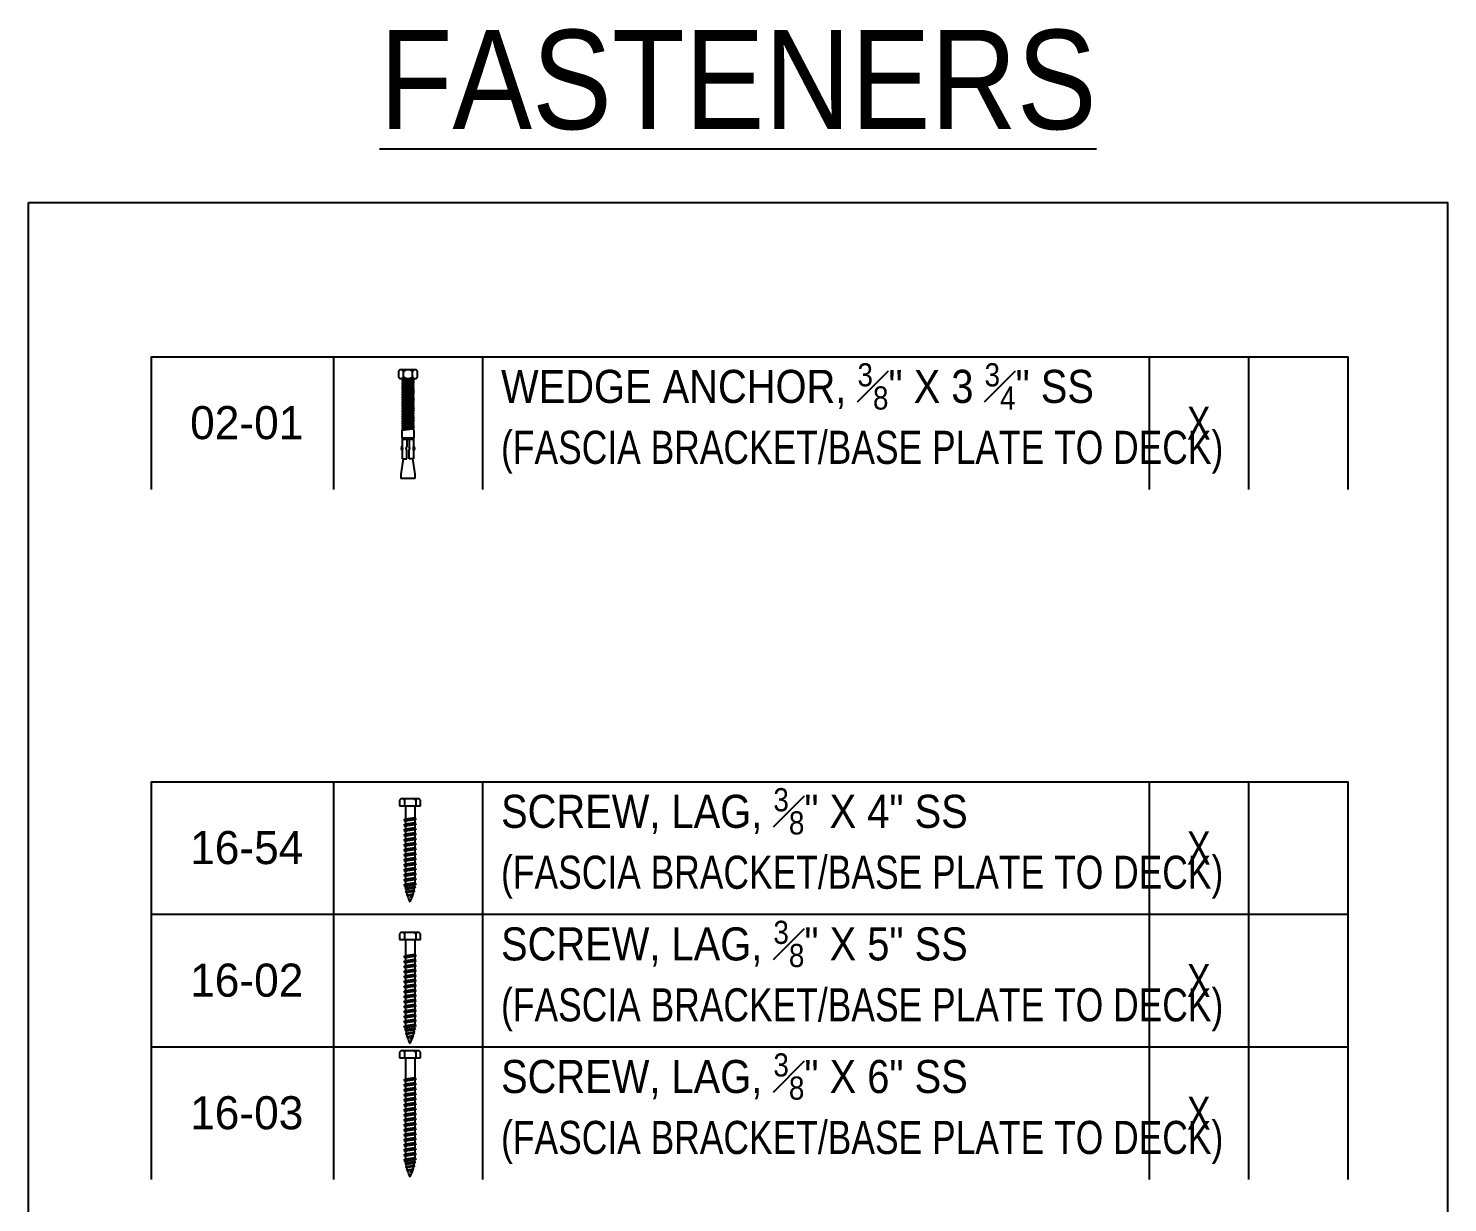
# Model space of a CAD drawing. Header units: inches. Extents: x -333 to 1223, y -450 to 45.
# Drawn here: x 1137.1 to 1222.9, y -27.5 to 43.4 of the extents above; entities that cross this region are included whole.
import ezdxf
from ezdxf.enums import TextEntityAlignment as Align

# ---------------------------------------------------------------- set-up
doc = ezdxf.new("R2010")
doc.units = ezdxf.units.IN
doc.header["$MEASUREMENT"] = 0
doc.layers.add('NOTES', color=7, linetype='Continuous')
doc.layers.add('PL', color=252, linetype='Continuous')
doc.styles.add('Schedule', font='GOTHIC.TTF', dxfattribs={"width": 0.9})

# ---------------------------------------------------------------- blocks, each defined once
blk = doc.blocks.new('16-02-BLOCK-1')
for p, q in [((10.993, 0), (10.993, -8.015)), ((19.993, 0), (19.993, -8.015)), ((60.27, 0), (60.27, -8.015)), ((66.27, 0), (66.27, -8.015)), ((15.068, -1.089), (14.983, -1.174)), ((14.983, -1.174), (14.983, -1.514)), ((14.983, -1.514), (16.259, -1.514)), ((16.174, -1.089), (15.068, -1.089)), ((15.281, -1.174), (15.196, -1.089)), ((15.281, -1.174), (15.366, -1.089)), ((15.281, -1.174), (15.281, -1.514)), ((15.34, -1.514), (15.34, -2.5)), ((15.962, -1.174), (15.876, -1.089)), ((15.903, -1.514), (15.903, -2.428)), ((15.962, -1.174), (16.047, -1.089)), ((15.962, -1.174), (15.962, -1.514)), ((16.259, -1.174), (16.174, -1.089)), ((16.259, -1.514), (16.259, -1.174)), ((15.999, -2.49), (15.243, -2.563)), ((15.243, -2.563), (15.34, -2.5)), ((15.243, -2.563), (15.34, -2.625)), ((15.903, -2.428), (15.34, -2.5)), ((15.903, -2.552), (15.34, -2.625)), ((15.999, -2.49), (15.903, -2.428)), ((15.999, -2.49), (15.903, -2.552)), ((15.903, -2.552), (15.903, -2.73)), ((15.999, -2.792), (15.243, -2.865)), ((15.243, -2.865), (15.34, -2.803)), ((15.243, -2.865), (15.34, -2.927)), ((15.999, -3.095), (15.243, -3.167)), ((15.243, -3.167), (15.34, -3.105)), ((15.243, -3.167), (15.34, -3.23)), ((15.999, -3.397), (15.243, -3.47)), ((15.243, -3.47), (15.34, -3.407)), ((15.34, -2.625), (15.34, -2.803)), ((15.903, -2.73), (15.34, -2.803)), ((15.903, -2.855), (15.34, -2.927)), ((15.34, -2.927), (15.34, -3.105)), ((15.903, -3.032), (15.34, -3.105)), ((15.903, -3.157), (15.34, -3.23)), ((15.34, -3.23), (15.34, -3.407)), ((15.903, -3.335), (15.34, -3.407)), ((15.999, -2.792), (15.903, -2.73)), ((15.999, -2.792), (15.903, -2.855)), ((15.903, -2.855), (15.903, -3.032)), ((15.999, -3.095), (15.903, -3.032)), ((15.999, -3.095), (15.903, -3.157)), ((15.903, -3.157), (15.903, -3.335)), ((15.999, -3.397), (15.903, -3.335)), ((15.999, -3.397), (15.903, -3.46)), ((15.243, -3.47), (15.34, -3.532)), ((15.999, -3.7), (15.243, -3.772)), ((15.243, -3.772), (15.34, -3.71)), ((15.243, -3.772), (15.34, -3.835)), ((15.999, -4.002), (15.243, -4.075)), ((15.243, -4.075), (15.34, -4.012)), ((15.243, -4.075), (15.34, -4.137)), ((15.903, -3.46), (15.34, -3.532)), ((15.34, -3.532), (15.34, -3.71)), ((15.903, -3.637), (15.34, -3.71)), ((15.903, -3.762), (15.34, -3.835)), ((15.34, -3.835), (15.34, -4.012)), ((15.903, -3.94), (15.34, -4.012)), ((15.903, -4.064), (15.34, -4.137)), ((15.34, -4.137), (15.34, -4.315)), ((15.903, -4.242), (15.34, -4.315)), ((15.903, -3.46), (15.903, -3.637)), ((15.999, -3.7), (15.903, -3.637)), ((15.999, -3.7), (15.903, -3.762)), ((15.903, -3.762), (15.903, -3.94)), ((15.999, -4.002), (15.903, -3.94)), ((15.999, -4.002), (15.903, -4.064)), ((15.903, -4.064), (15.903, -4.242)), ((15.999, -4.304), (15.903, -4.242)), ((15.999, -4.304), (15.243, -4.377)), ((15.243, -4.377), (15.34, -4.315)), ((15.243, -4.377), (15.34, -4.439)), ((15.999, -4.607), (15.243, -4.679)), ((15.243, -4.679), (15.34, -4.617)), ((15.243, -4.679), (15.34, -4.742)), ((15.999, -4.909), (15.243, -4.982)), ((15.243, -4.982), (15.34, -4.919)), ((15.243, -4.982), (15.34, -5.044)), ((15.903, -4.367), (15.34, -4.439)), ((15.34, -4.439), (15.34, -4.617)), ((15.903, -4.544), (15.34, -4.617)), ((15.903, -4.669), (15.34, -4.742)), ((15.34, -4.742), (15.34, -4.919)), ((15.903, -4.847), (15.34, -4.919)), ((15.903, -4.972), (15.34, -5.044)), ((15.34, -5.044), (15.34, -5.222)), ((15.999, -4.304), (15.903, -4.367)), ((15.903, -4.367), (15.903, -4.544)), ((15.999, -4.607), (15.903, -4.544)), ((15.999, -4.607), (15.903, -4.669)), ((15.903, -4.669), (15.903, -4.847)), ((15.999, -4.909), (15.903, -4.847)), ((15.999, -4.909), (15.903, -4.972)), ((15.903, -4.972), (15.903, -5.149)), ((15.999, -5.212), (15.243, -5.284)), ((15.243, -5.284), (15.34, -5.222)), ((15.243, -5.284), (15.34, -5.347)), ((15.999, -5.514), (15.243, -5.587)), ((15.243, -5.587), (15.34, -5.524)), ((15.243, -5.587), (15.34, -5.649)), ((15.999, -5.817), (15.243, -5.889)), ((15.243, -5.889), (15.34, -5.827)), ((15.243, -5.889), (15.34, -5.952)), ((15.903, -5.149), (15.34, -5.222)), ((15.903, -5.274), (15.34, -5.347)), ((15.34, -5.347), (15.34, -5.524)), ((15.903, -5.452), (15.34, -5.524)), ((15.903, -5.577), (15.34, -5.649)), ((15.34, -5.649), (15.34, -5.827)), ((15.903, -5.754), (15.34, -5.827)), ((15.903, -5.879), (15.34, -5.952)), ((15.34, -5.952), (15.34, -6.129)), ((15.999, -5.212), (15.903, -5.149)), ((15.999, -5.212), (15.903, -5.274)), ((15.903, -5.274), (15.903, -5.452)), ((15.999, -5.514), (15.903, -5.452)), ((15.999, -5.514), (15.903, -5.577)), ((15.903, -5.577), (15.903, -5.754)), ((15.999, -5.817), (15.903, -5.754)), ((15.999, -5.817), (15.903, -5.879)), ((15.903, -5.879), (15.903, -6.057)), ((15.999, -6.119), (15.243, -6.192)), ((15.243, -6.192), (15.34, -6.129)), ((15.243, -6.192), (15.34, -6.254)), ((15.999, -6.421), (15.243, -6.494)), ((15.243, -6.494), (15.34, -6.432)), ((15.243, -6.494), (15.34, -6.556)), ((15.999, -6.724), (15.243, -6.796)), ((15.243, -6.796), (15.34, -6.734)), ((15.243, -6.796), (15.347, -6.863)), ((15.903, -6.057), (15.34, -6.129)), ((15.903, -6.181), (15.34, -6.254)), ((15.34, -6.254), (15.34, -6.432)), ((15.903, -6.359), (15.34, -6.432)), ((15.903, -6.484), (15.34, -6.556)), ((15.34, -6.556), (15.34, -6.716)), ((15.903, -6.661), (15.34, -6.734)), ((15.903, -6.786), (15.347, -6.863)), ((15.999, -6.724), (15.9, -6.788)), ((15.999, -6.119), (15.903, -6.057)), ((15.999, -6.119), (15.903, -6.181)), ((15.903, -6.181), (15.903, -6.359)), ((15.999, -6.421), (15.903, -6.359)), ((15.999, -6.421), (15.903, -6.484)), ((15.903, -6.484), (15.903, -6.661)), ((15.999, -6.724), (15.903, -6.661)), ((15.95, -6.931), (15.296, -7.003)), ((15.296, -7.003), (15.356, -6.964)), ((15.296, -7.003), (15.368, -7.05)), ((15.904, -7.152), (15.347, -7.224)), ((15.347, -7.224), (15.395, -7.194)), ((15.347, -7.224), (15.412, -7.266)), ((15.893, -6.894), (15.356, -6.964)), ((15.368, -7.05), (15.885, -6.973)), ((15.862, -7.124), (15.395, -7.194)), ((15.849, -7.187), (15.412, -7.266)), ((15.832, -7.354), (15.428, -7.436)), ((15.428, -7.436), (15.453, -7.41)), ((15.428, -7.436), (15.466, -7.452)), ((15.811, -7.341), (15.453, -7.41)), ((15.801, -7.374), (15.466, -7.452)), ((15.766, -7.482), (15.613, -7.523)), ((15.785, -7.494), (15.613, -7.523)), ((15.613, -7.523), (15.755, -7.513)), ((15.785, -7.494), (15.755, -7.513)), ((15.785, -7.494), (15.766, -7.482)), ((15.832, -7.354), (15.801, -7.374)), ((15.832, -7.354), (15.811, -7.341)), ((15.904, -7.152), (15.849, -7.187)), ((15.904, -7.152), (15.862, -7.124)), ((15.95, -6.931), (15.885, -6.973)), ((15.95, -6.931), (15.893, -6.894))]:
    blk.add_line(p, q)
blk.add_lwpolyline([(0, -8.015), (0, 0), (72.27, 0), (72.27, -8.015)])
for centre, start, end in [((17.751, -6.682), 180.77799, 181.24517), ((13.491, -6.682), 349.41713, 357.5049), ((17.751, -6.682), 184.31796, 186.73164), ((17.751, -6.682), 188.77999, 192.25969), ((17.751, -6.682), 194.01667, 197.59101), ((17.751, -6.682), 198.62542, 207.9602), ((13.491, -6.682), 332.0398, 339.82524), ((13.491, -6.682), 340.61319, 343.31476), ((13.491, -6.682), 344.14071, 347.90426)]:
    blk.add_arc(centre, 2.411, start, end)
at = {"layer": 'NOTES', "style": 'Schedule'}
blk.add_text('16-02', height=2, dxfattribs=at).set_placement((5.755, -3.979), align=Align.MIDDLE_CENTER)
at = {"layer": 'NOTES', "insert": (21.12, -1.788), "char_height": 2, "width": 39.15042, "attachment_point": 4, "style": 'Schedule'}
blk.add_mtext('\\A1;SCREW, LAG, {\\H0.7x;\\S3#8;}" X 5" SS', dxfattribs=at)
at = {"layer": 'NOTES', "style": 'Schedule', "width": 0.8}
blk.add_attdef('QTY', text='', height=2, dxfattribs=at).set_placement((63.27, -4.007), align=Align.MIDDLE_CENTER)
blk.add_attdef('DESC.', text='', height=2, dxfattribs=at).set_placement((21.12, -5.471), align=Align.MIDDLE_LEFT)
blk = doc.blocks.new('16-03-BLOCK-1')
for p, q in [((10.993, 0), (10.993, -8.015)), ((19.993, 0), (19.993, -8.015)), ((60.27, 0), (60.27, -8.015)), ((66.27, 0), (66.27, -8.015)), ((15.068, -0.23), (14.983, -0.315)), ((14.983, -0.315), (14.983, -0.656)), ((14.983, -0.656), (16.259, -0.656)), ((16.174, -0.23), (15.068, -0.23)), ((15.281, -0.315), (15.196, -0.23)), ((15.281, -0.315), (15.366, -0.23)), ((15.281, -0.315), (15.281, -0.656)), ((15.34, -0.656), (15.34, -1.941)), ((15.962, -0.315), (15.876, -0.23)), ((15.903, -0.656), (15.903, -1.868)), ((15.962, -0.315), (16.047, -0.23)), ((15.962, -0.315), (15.962, -0.656)), ((16.259, -0.315), (16.174, -0.23)), ((16.259, -0.656), (16.259, -0.315)), ((15.999, -1.93), (15.243, -2.003)), ((15.243, -2.003), (15.34, -1.941)), ((15.243, -2.003), (15.34, -2.065)), ((15.999, -2.233), (15.243, -2.305)), ((15.243, -2.305), (15.34, -2.243)), ((15.243, -2.305), (15.34, -2.368)), ((15.999, -2.535), (15.243, -2.608)), ((15.243, -2.608), (15.34, -2.545)), ((15.903, -1.868), (15.34, -1.941)), ((15.903, -1.993), (15.34, -2.065)), ((15.34, -2.065), (15.34, -2.243)), ((15.34, -2.065), (15.34, -2.243)), ((15.903, -2.17), (15.34, -2.243)), ((15.903, -2.295), (15.34, -2.368)), ((15.34, -2.368), (15.34, -2.545)), ((15.903, -2.473), (15.34, -2.545)), ((15.999, -1.93), (15.903, -1.868)), ((15.999, -1.93), (15.903, -1.993)), ((15.903, -1.993), (15.903, -2.17)), ((15.903, -1.993), (15.903, -2.17)), ((15.999, -2.233), (15.903, -2.17)), ((15.999, -2.233), (15.903, -2.295)), ((15.903, -2.295), (15.903, -2.473)), ((15.999, -2.535), (15.903, -2.473)), ((15.999, -2.535), (15.903, -2.598)), ((15.243, -2.608), (15.34, -2.67)), ((15.999, -2.838), (15.243, -2.91)), ((15.243, -2.91), (15.34, -2.848)), ((15.243, -2.91), (15.34, -2.973)), ((15.999, -3.14), (15.243, -3.213)), ((15.243, -3.213), (15.34, -3.15)), ((15.243, -3.213), (15.34, -3.275)), ((15.903, -2.598), (15.34, -2.67)), ((15.34, -2.67), (15.34, -2.848)), ((15.903, -2.775), (15.34, -2.848)), ((15.903, -2.9), (15.34, -2.973)), ((15.34, -2.973), (15.34, -3.15)), ((15.903, -3.078), (15.34, -3.15)), ((15.903, -3.203), (15.34, -3.275)), ((15.34, -3.275), (15.34, -3.453)), ((15.903, -3.38), (15.34, -3.453)), ((15.903, -2.598), (15.903, -2.775)), ((15.999, -2.838), (15.903, -2.775)), ((15.999, -2.838), (15.903, -2.9)), ((15.903, -2.9), (15.903, -3.078)), ((15.999, -3.14), (15.903, -3.078)), ((15.999, -3.14), (15.903, -3.203)), ((15.903, -3.203), (15.903, -3.38)), ((15.999, -3.442), (15.903, -3.38)), ((15.999, -3.442), (15.243, -3.515)), ((15.243, -3.515), (15.34, -3.453)), ((15.243, -3.515), (15.34, -3.578)), ((15.999, -3.745), (15.243, -3.817)), ((15.243, -3.817), (15.34, -3.755)), ((15.243, -3.817), (15.34, -3.88)), ((15.999, -4.047), (15.243, -4.12)), ((15.243, -4.12), (15.34, -4.057)), ((15.243, -4.12), (15.34, -4.182)), ((15.903, -3.505), (15.34, -3.578)), ((15.34, -3.578), (15.34, -3.755)), ((15.903, -3.682), (15.34, -3.755)), ((15.903, -3.807), (15.34, -3.88)), ((15.34, -3.88), (15.34, -4.057)), ((15.903, -3.985), (15.34, -4.057)), ((15.903, -4.11), (15.34, -4.182)), ((15.34, -4.182), (15.34, -4.36)), ((15.999, -3.442), (15.903, -3.505)), ((15.903, -3.505), (15.903, -3.682)), ((15.999, -3.745), (15.903, -3.682)), ((15.999, -3.745), (15.903, -3.807)), ((15.903, -3.807), (15.903, -3.985)), ((15.999, -4.047), (15.903, -3.985)), ((15.999, -4.047), (15.903, -4.11)), ((15.903, -4.11), (15.903, -4.287)), ((15.999, -4.35), (15.243, -4.422)), ((15.243, -4.422), (15.34, -4.36)), ((15.243, -4.422), (15.34, -4.485)), ((15.999, -4.652), (15.243, -4.725)), ((15.243, -4.725), (15.34, -4.662)), ((15.243, -4.725), (15.34, -4.787)), ((15.999, -4.955), (15.243, -5.027)), ((15.243, -5.027), (15.34, -4.965)), ((15.243, -5.027), (15.34, -5.09)), ((15.903, -4.287), (15.34, -4.36)), ((15.903, -4.412), (15.34, -4.485)), ((15.34, -4.485), (15.34, -4.662)), ((15.903, -4.59), (15.34, -4.662)), ((15.903, -4.715), (15.34, -4.787)), ((15.34, -4.787), (15.34, -4.965)), ((15.903, -4.892), (15.34, -4.965)), ((15.903, -5.017), (15.34, -5.09)), ((15.34, -5.09), (15.34, -5.267)), ((15.999, -4.35), (15.903, -4.287)), ((15.999, -4.35), (15.903, -4.412)), ((15.903, -4.412), (15.903, -4.59)), ((15.999, -4.652), (15.903, -4.59)), ((15.999, -4.652), (15.903, -4.715)), ((15.903, -4.715), (15.903, -4.892)), ((15.999, -4.955), (15.903, -4.892)), ((15.999, -4.955), (15.903, -5.017)), ((15.903, -5.017), (15.903, -5.195)), ((15.999, -5.257), (15.243, -5.33)), ((15.243, -5.33), (15.34, -5.267)), ((15.243, -5.33), (15.34, -5.392)), ((15.999, -5.559), (15.243, -5.632)), ((15.243, -5.632), (15.34, -5.57)), ((15.243, -5.632), (15.34, -5.694)), ((15.999, -5.862), (15.243, -5.934)), ((15.243, -5.934), (15.34, -5.872)), ((15.243, -5.934), (15.34, -5.997)), ((15.903, -5.195), (15.34, -5.267)), ((15.903, -5.319), (15.34, -5.392)), ((15.34, -5.392), (15.34, -5.57)), ((15.903, -5.497), (15.34, -5.57)), ((15.903, -5.622), (15.34, -5.694)), ((15.34, -5.694), (15.34, -5.872)), ((15.903, -5.799), (15.34, -5.872)), ((15.903, -5.924), (15.34, -5.997)), ((15.34, -5.997), (15.34, -6.174)), ((15.999, -5.257), (15.903, -5.195)), ((15.999, -5.257), (15.903, -5.319)), ((15.903, -5.319), (15.903, -5.497)), ((15.999, -5.559), (15.903, -5.497)), ((15.999, -5.559), (15.903, -5.622)), ((15.903, -5.622), (15.903, -5.799)), ((15.999, -5.862), (15.903, -5.799)), ((15.999, -5.862), (15.903, -5.924)), ((15.903, -5.924), (15.903, -6.102)), ((15.999, -6.164), (15.243, -6.237)), ((15.243, -6.237), (15.34, -6.174)), ((15.243, -6.237), (15.34, -6.299)), ((15.999, -6.467), (15.243, -6.539)), ((15.243, -6.539), (15.34, -6.477)), ((15.243, -6.539), (15.34, -6.602)), ((15.999, -6.769), (15.243, -6.842)), ((15.243, -6.842), (15.34, -6.779)), ((15.243, -6.842), (15.347, -6.908)), ((15.903, -6.102), (15.34, -6.174)), ((15.903, -6.227), (15.34, -6.299)), ((15.34, -6.299), (15.34, -6.477)), ((15.903, -6.404), (15.34, -6.477)), ((15.903, -6.529), (15.34, -6.602)), ((15.34, -6.602), (15.34, -6.761)), ((15.903, -6.707), (15.34, -6.779)), ((15.903, -6.832), (15.347, -6.908)), ((15.999, -6.769), (15.9, -6.833)), ((15.999, -6.164), (15.903, -6.102)), ((15.999, -6.164), (15.903, -6.227)), ((15.903, -6.227), (15.903, -6.404)), ((15.999, -6.467), (15.903, -6.404)), ((15.999, -6.467), (15.903, -6.529)), ((15.903, -6.529), (15.903, -6.707)), ((15.999, -6.769), (15.903, -6.707)), ((15.95, -6.976), (15.296, -7.048)), ((15.296, -7.048), (15.356, -7.009)), ((15.296, -7.048), (15.368, -7.095)), ((15.904, -7.197), (15.347, -7.269)), ((15.347, -7.269), (15.395, -7.239)), ((15.347, -7.269), (15.412, -7.311)), ((15.893, -6.939), (15.356, -7.009)), ((15.368, -7.095), (15.885, -7.018)), ((15.862, -7.17), (15.395, -7.239)), ((15.849, -7.232), (15.412, -7.311)), ((15.832, -7.399), (15.428, -7.481)), ((15.428, -7.481), (15.453, -7.456)), ((15.428, -7.481), (15.466, -7.497)), ((15.811, -7.386), (15.453, -7.456)), ((15.801, -7.419), (15.466, -7.497)), ((15.766, -7.527), (15.613, -7.568)), ((15.785, -7.539), (15.613, -7.568)), ((15.613, -7.568), (15.755, -7.558)), ((15.785, -7.539), (15.755, -7.558)), ((15.785, -7.539), (15.766, -7.527)), ((15.832, -7.399), (15.801, -7.419)), ((15.832, -7.399), (15.811, -7.386)), ((15.904, -7.197), (15.849, -7.232)), ((15.904, -7.197), (15.862, -7.17)), ((15.95, -6.976), (15.885, -7.018)), ((15.95, -6.976), (15.893, -6.939))]:
    blk.add_line(p, q)
blk.add_lwpolyline([(0, -8.015), (0, 0), (72.27, 0), (72.27, -8.015)])
for centre, start, end in [((17.751, -6.727), 180.77799, 181.24517), ((13.491, -6.727), 349.41713, 357.5049), ((17.751, -6.727), 184.31796, 186.73164), ((17.751, -6.727), 188.77999, 192.25969), ((17.751, -6.727), 194.01667, 197.59101), ((17.751, -6.727), 198.62542, 207.9602), ((13.491, -6.727), 332.0398, 339.82524), ((13.491, -6.727), 340.61319, 343.31476), ((13.491, -6.727), 344.14071, 347.90426)]:
    blk.add_arc(centre, 2.411, start, end)
at = {"layer": 'NOTES', "style": 'Schedule'}
blk.add_text('16-03', height=2, dxfattribs=at).set_placement((5.755, -3.979), align=Align.MIDDLE_CENTER)
at = {"layer": 'NOTES', "insert": (21.12, -1.788), "char_height": 2, "width": 39.15042, "attachment_point": 4, "style": 'Schedule'}
blk.add_mtext('\\A1;SCREW, LAG, {\\H0.7x;\\S3#8;}" X 6" SS', dxfattribs=at)
at = {"layer": 'NOTES', "style": 'Schedule', "width": 0.8}
blk.add_attdef('QTY', text='', height=2, dxfattribs=at).set_placement((63.27, -4.007), align=Align.MIDDLE_CENTER)
blk.add_attdef('DESC.', text='', height=2, dxfattribs=at).set_placement((21.12, -5.471), align=Align.MIDDLE_LEFT)
blk = doc.blocks.new('02-01-BLOCK-1')
for p, q in [((10.993, 0), (10.993, -8.015)), ((19.993, 0), (19.993, -8.015)), ((60.27, 0), (60.27, -8.015)), ((66.27, 0), (66.27, -8.015)), ((15.603, -1.316), (15.117, -1.383)), ((15.208, -1.331), (15.117, -1.383)), ((15.208, -1.435), (15.117, -1.383)), ((15.869, -1.383), (15.117, -1.488)), ((15.208, -1.435), (15.117, -1.488)), ((15.208, -1.54), (15.117, -1.488)), ((15.869, -1.488), (15.117, -1.592)), ((15.208, -1.54), (15.117, -1.592)), ((15.208, -1.644), (15.117, -1.592)), ((15.869, -1.592), (15.117, -1.697)), ((15.208, -1.644), (15.117, -1.697)), ((15.208, -1.749), (15.117, -1.697)), ((15.869, -1.697), (15.117, -1.801)), ((15.208, -1.331), (15.181, -1.316)), ((15.208, -1.331), (15.291, -1.316)), ((15.208, -1.435), (15.778, -1.331)), ((15.208, -1.54), (15.778, -1.435)), ((15.208, -1.644), (15.778, -1.54)), ((15.208, -1.749), (15.778, -1.644)), ((15.218, -1.215), (15.218, -0.883)), ((15.23, -1.316), (15.757, -1.316)), ((15.768, -1.215), (15.768, -0.883)), ((15.778, -1.331), (15.805, -1.316)), ((15.778, -1.331), (15.869, -1.383)), ((15.778, -1.435), (15.869, -1.383)), ((15.778, -1.435), (15.869, -1.488)), ((15.778, -1.54), (15.869, -1.488)), ((15.778, -1.54), (15.869, -1.592)), ((15.778, -1.644), (15.869, -1.592)), ((15.778, -1.644), (15.869, -1.697)), ((15.778, -1.749), (15.869, -1.697)), ((15.208, -1.749), (15.117, -1.801)), ((15.208, -1.853), (15.117, -1.801)), ((15.869, -1.801), (15.117, -1.905)), ((15.208, -1.853), (15.117, -1.905)), ((15.208, -1.958), (15.117, -1.905)), ((15.869, -1.905), (15.117, -2.01)), ((15.208, -1.958), (15.117, -2.01)), ((15.208, -2.062), (15.117, -2.01)), ((15.869, -2.01), (15.117, -2.114)), ((15.208, -2.062), (15.117, -2.114)), ((15.208, -2.167), (15.117, -2.114)), ((15.869, -2.114), (15.117, -2.219)), ((15.208, -2.167), (15.117, -2.219)), ((15.208, -2.271), (15.117, -2.219)), ((15.869, -2.219), (15.117, -2.323)), ((15.208, -2.271), (15.117, -2.323)), ((15.208, -2.376), (15.117, -2.323)), ((15.869, -2.323), (15.117, -2.428)), ((15.208, -2.376), (15.117, -2.428)), ((15.208, -2.48), (15.117, -2.428)), ((15.869, -2.428), (15.117, -2.532)), ((15.208, -2.48), (15.117, -2.532)), ((15.208, -2.585), (15.117, -2.532)), ((15.869, -2.532), (15.117, -2.637)), ((15.208, -1.853), (15.778, -1.749)), ((15.208, -1.958), (15.778, -1.853)), ((15.208, -2.062), (15.778, -1.958)), ((15.208, -2.167), (15.778, -2.062)), ((15.208, -2.271), (15.778, -2.167)), ((15.208, -2.376), (15.778, -2.271)), ((15.208, -2.48), (15.778, -2.376)), ((15.208, -2.585), (15.778, -2.48)), ((15.778, -1.749), (15.869, -1.801)), ((15.778, -1.853), (15.869, -1.801)), ((15.778, -1.853), (15.869, -1.905)), ((15.778, -1.958), (15.869, -1.905)), ((15.778, -1.958), (15.869, -2.01)), ((15.778, -2.062), (15.869, -2.01)), ((15.778, -2.062), (15.869, -2.114)), ((15.778, -2.167), (15.869, -2.114)), ((15.778, -2.167), (15.869, -2.219)), ((15.778, -2.271), (15.869, -2.219)), ((15.778, -2.271), (15.869, -2.323)), ((15.778, -2.376), (15.869, -2.323)), ((15.778, -2.376), (15.869, -2.428)), ((15.778, -2.48), (15.869, -2.428)), ((15.778, -2.48), (15.869, -2.532)), ((15.778, -2.585), (15.869, -2.532)), ((15.208, -2.585), (15.117, -2.637)), ((15.208, -2.689), (15.117, -2.637)), ((15.869, -2.637), (15.117, -2.741)), ((15.208, -2.689), (15.117, -2.741)), ((15.208, -2.793), (15.117, -2.741)), ((15.869, -2.741), (15.117, -2.846)), ((15.208, -2.793), (15.117, -2.846)), ((15.208, -2.898), (15.117, -2.846)), ((15.869, -2.846), (15.117, -2.95)), ((15.208, -2.898), (15.117, -2.95)), ((15.208, -3.002), (15.117, -2.95)), ((15.869, -2.95), (15.117, -3.055)), ((15.208, -3.002), (15.117, -3.055)), ((15.208, -3.107), (15.117, -3.055)), ((15.869, -3.055), (15.117, -3.159)), ((15.208, -3.107), (15.117, -3.159)), ((15.208, -3.211), (15.117, -3.159)), ((15.869, -3.159), (15.117, -3.264)), ((15.208, -3.211), (15.117, -3.264)), ((15.208, -3.316), (15.117, -3.264)), ((15.869, -3.264), (15.117, -3.368)), ((15.208, -3.316), (15.117, -3.368)), ((15.208, -3.42), (15.117, -3.368)), ((15.869, -3.368), (15.117, -3.473)), ((15.208, -3.42), (15.117, -3.473)), ((15.208, -2.689), (15.778, -2.585)), ((15.208, -2.793), (15.778, -2.689)), ((15.208, -2.898), (15.778, -2.793)), ((15.208, -3.002), (15.778, -2.898)), ((15.208, -3.107), (15.778, -3.002)), ((15.208, -3.211), (15.778, -3.107)), ((15.208, -3.316), (15.778, -3.211)), ((15.208, -3.42), (15.778, -3.316)), ((15.208, -3.525), (15.778, -3.42)), ((15.778, -2.585), (15.869, -2.637)), ((15.778, -2.689), (15.869, -2.637)), ((15.778, -2.689), (15.869, -2.741)), ((15.778, -2.793), (15.869, -2.741)), ((15.778, -2.793), (15.869, -2.846)), ((15.778, -2.898), (15.869, -2.846)), ((15.778, -2.898), (15.869, -2.95)), ((15.778, -3.002), (15.869, -2.95)), ((15.778, -3.002), (15.869, -3.055)), ((15.778, -3.107), (15.869, -3.055)), ((15.778, -3.107), (15.869, -3.159)), ((15.778, -3.211), (15.869, -3.159)), ((15.778, -3.211), (15.869, -3.264)), ((15.778, -3.316), (15.869, -3.264)), ((15.778, -3.316), (15.869, -3.368)), ((15.778, -3.42), (15.869, -3.368)), ((15.778, -3.42), (15.869, -3.473)), ((15.208, -3.525), (15.117, -3.473)), ((15.869, -3.473), (15.117, -3.577)), ((15.208, -3.525), (15.117, -3.577)), ((15.208, -3.629), (15.117, -3.577)), ((15.869, -3.577), (15.117, -3.681)), ((15.208, -3.629), (15.117, -3.681)), ((15.208, -3.734), (15.117, -3.681)), ((15.869, -3.681), (15.117, -3.786)), ((15.208, -3.734), (15.117, -3.786)), ((15.208, -3.838), (15.117, -3.786)), ((15.869, -3.786), (15.117, -3.89)), ((15.208, -3.838), (15.117, -3.89)), ((15.208, -3.943), (15.117, -3.89)), ((15.869, -3.89), (15.117, -3.995)), ((15.208, -3.943), (15.117, -3.995)), ((15.208, -4.047), (15.117, -3.995)), ((15.869, -3.995), (15.117, -4.099)), ((15.208, -4.047), (15.117, -4.099)), ((15.208, -4.152), (15.117, -4.099)), ((15.869, -4.099), (15.117, -4.204)), ((15.208, -4.152), (15.117, -4.204)), ((15.208, -4.256), (15.117, -4.204)), ((15.869, -4.204), (15.117, -4.308)), ((15.208, -4.256), (15.117, -4.308)), ((15.208, -3.629), (15.778, -3.525)), ((15.208, -3.734), (15.778, -3.629)), ((15.208, -3.838), (15.778, -3.734)), ((15.208, -3.943), (15.778, -3.838)), ((15.208, -4.047), (15.778, -3.943)), ((15.208, -4.152), (15.778, -4.047)), ((15.208, -4.256), (15.778, -4.152)), ((15.208, -4.361), (15.778, -4.256)), ((15.778, -3.525), (15.869, -3.473)), ((15.778, -3.525), (15.869, -3.577)), ((15.778, -3.629), (15.869, -3.577)), ((15.778, -3.629), (15.869, -3.681)), ((15.778, -3.734), (15.869, -3.681)), ((15.778, -3.734), (15.869, -3.786)), ((15.778, -3.838), (15.869, -3.786)), ((15.778, -3.838), (15.869, -3.89)), ((15.778, -3.943), (15.869, -3.89)), ((15.778, -3.943), (15.869, -3.995)), ((15.778, -4.047), (15.869, -3.995)), ((15.778, -4.047), (15.869, -4.099)), ((15.778, -4.152), (15.869, -4.099)), ((15.778, -4.152), (15.869, -4.204)), ((15.778, -4.256), (15.869, -4.204)), ((15.778, -4.256), (15.869, -4.308)), ((15.208, -4.361), (15.117, -4.308)), ((15.117, -4.435), (15.208, -4.361)), ((15.117, -4.435), (15.778, -4.361)), ((15.15, -4.984), (15.837, -4.984)), ((15.15, -4.984), (15.15, -5.41)), ((15.27, -4.888), (15.27, -4.984)), ((15.426, -4.984), (15.426, -5.445)), ((15.56, -4.984), (15.56, -5.445)), ((15.716, -4.888), (15.716, -4.984)), ((15.778, -4.361), (15.869, -4.308)), ((15.869, -4.435), (15.778, -4.361)), ((15.837, -4.984), (15.837, -5.41)), ((15.15, -5.67), (15.15, -6.164)), ((15.426, -6.164), (15.426, -5.641)), ((15.56, -6.164), (15.56, -5.641)), ((15.837, -5.67), (15.837, -6.164)), ((15.213, -6.164), (15.072, -7.099)), ((15.15, -6.164), (15.426, -6.164)), ((15.837, -6.164), (15.56, -6.164)), ((15.774, -6.164), (15.914, -7.099)), ((15.072, -7.099), (15.072, -7.345)), ((15.914, -7.345), (15.072, -7.345)), ((15.914, -7.099), (15.914, -7.345))]:
    blk.add_line(p, q)
for points in [[(0, -8.015), (0, 0), (72.27, 0), (72.27, -8.015)], [(15.218, -0.782), (15.066, -0.782)], [(15.768, -0.782), (15.218, -0.782)], [(15.92, -0.782), (15.768, -0.782)], [(14.913, -0.883), (14.913, -1.215)], [(15.066, -1.316), (15.92, -1.316)], [(16.073, -1.215), (16.073, -0.883)], [(15.117, -4.435), (15.117, -4.888), (15.869, -4.888), (15.869, -4.435)]]:
    blk.add_lwpolyline(points)
for centre, radius, start, end in [((15.066, -0.948), 0.165, 22.90789, 157.09211), ((15.493, -1.207), 0.424, 49.63208, 130.36792), ((15.92, -0.948), 0.165, 22.90789, 157.09211), ((15.066, -1.15), 0.165, 202.90789, 337.09211), ((15.493, -0.891), 0.424, 229.63208, 310.36792), ((15.92, -1.15), 0.165, 202.90789, 337.09211), ((15.24, -5.54), 0.158, 124.88348, 235.11652), ((14.891, -5.54), 0.289, 333.31536, 26.68464), ((15.493, -5.543), 0.118, 124.5525, 235.4475), ((15.493, -5.543), 0.118, 304.5525, 55.4475), ((16.095, -5.54), 0.289, 153.31536, 206.68464), ((15.746, -5.54), 0.158, 304.88348, 55.11652)]:
    blk.add_arc(centre, radius, start, end)
at = {"layer": 'NOTES', "style": 'Schedule'}
blk.add_text('02-01', height=2, dxfattribs=at).set_placement((5.755, -3.979), align=Align.MIDDLE_CENTER)
at = {"layer": 'NOTES', "insert": (21.12, -1.788), "char_height": 2, "width": 39.15042, "attachment_point": 4, "style": 'Schedule'}
blk.add_mtext('\\A1;WEDGE ANCHOR, {\\H0.7x;\\S3#8;}" X 3 {\\H0.7x;\\S3#4;}" SS', dxfattribs=at)
at = {"layer": 'NOTES', "style": 'Schedule', "width": 0.8}
blk.add_attdef('QTY', text='', height=2, dxfattribs=at).set_placement((63.27, -4.007), align=Align.MIDDLE_CENTER)
blk.add_attdef('DESC.', text='', height=2, dxfattribs=at).set_placement((21.12, -5.471), align=Align.MIDDLE_LEFT)
blk = doc.blocks.new('16-54-BLOCK-1')
for p, q in [((10.993, 0), (10.993, -8.015)), ((19.993, 0), (19.993, -8.015)), ((60.27, 0), (60.27, -8.015)), ((66.27, 0), (66.27, -8.015)), ((15.068, -1.025), (14.983, -1.11)), ((14.983, -1.11), (14.983, -1.451)), ((14.983, -1.451), (16.259, -1.451)), ((16.174, -1.025), (15.068, -1.025)), ((15.281, -1.11), (15.196, -1.025)), ((15.281, -1.11), (15.366, -1.025)), ((15.281, -1.11), (15.281, -1.451)), ((15.34, -1.451), (15.34, -2.254)), ((15.962, -1.11), (15.876, -1.025)), ((15.903, -1.451), (15.903, -2.182)), ((15.962, -1.11), (16.047, -1.025)), ((15.962, -1.11), (15.962, -1.451)), ((16.259, -1.11), (16.174, -1.025)), ((16.259, -1.451), (16.259, -1.11)), ((15.999, -2.244), (15.243, -2.317)), ((15.243, -2.317), (15.34, -2.254)), ((15.243, -2.317), (15.34, -2.379)), ((15.999, -2.547), (15.243, -2.619)), ((15.243, -2.619), (15.34, -2.557)), ((15.903, -2.182), (15.34, -2.254)), ((15.903, -2.307), (15.34, -2.379)), ((15.34, -2.379), (15.34, -2.557)), ((15.903, -2.484), (15.34, -2.557)), ((15.999, -2.244), (15.903, -2.182)), ((15.999, -2.244), (15.903, -2.307)), ((15.903, -2.307), (15.903, -2.484)), ((15.999, -2.547), (15.903, -2.484)), ((15.999, -2.547), (15.903, -2.609)), ((15.243, -2.619), (15.34, -2.682)), ((15.999, -2.849), (15.243, -2.922)), ((15.243, -2.922), (15.34, -2.859)), ((15.243, -2.922), (15.34, -2.984)), ((15.999, -3.151), (15.243, -3.224)), ((15.243, -3.224), (15.34, -3.162)), ((15.243, -3.224), (15.34, -3.286)), ((15.903, -2.609), (15.34, -2.682)), ((15.34, -2.682), (15.34, -2.859)), ((15.903, -2.787), (15.34, -2.859)), ((15.903, -2.911), (15.34, -2.984)), ((15.34, -2.984), (15.34, -3.162)), ((15.903, -3.089), (15.34, -3.162)), ((15.903, -3.214), (15.34, -3.286)), ((15.34, -3.286), (15.34, -3.464)), ((15.903, -3.391), (15.34, -3.464)), ((15.903, -2.609), (15.903, -2.787)), ((15.999, -2.849), (15.903, -2.787)), ((15.999, -2.849), (15.903, -2.911)), ((15.903, -2.911), (15.903, -3.089)), ((15.999, -3.151), (15.903, -3.089)), ((15.999, -3.151), (15.903, -3.214)), ((15.903, -3.214), (15.903, -3.391)), ((15.999, -3.454), (15.903, -3.391)), ((15.999, -3.454), (15.243, -3.526)), ((15.243, -3.526), (15.34, -3.464)), ((15.243, -3.526), (15.34, -3.589)), ((15.999, -3.756), (15.243, -3.829)), ((15.243, -3.829), (15.34, -3.766)), ((15.243, -3.829), (15.34, -3.891)), ((15.999, -4.059), (15.243, -4.131)), ((15.243, -4.131), (15.34, -4.069)), ((15.243, -4.131), (15.34, -4.194)), ((15.903, -3.516), (15.34, -3.589)), ((15.34, -3.589), (15.34, -3.766)), ((15.903, -3.694), (15.34, -3.766)), ((15.903, -3.819), (15.34, -3.891)), ((15.34, -3.891), (15.34, -4.069)), ((15.903, -3.996), (15.34, -4.069)), ((15.903, -4.121), (15.34, -4.194)), ((15.34, -4.194), (15.34, -4.371)), ((15.999, -3.454), (15.903, -3.516)), ((15.903, -3.516), (15.903, -3.694)), ((15.999, -3.756), (15.903, -3.694)), ((15.999, -3.756), (15.903, -3.819)), ((15.903, -3.819), (15.903, -3.996)), ((15.999, -4.059), (15.903, -3.996)), ((15.999, -4.059), (15.903, -4.121)), ((15.903, -4.121), (15.903, -4.299)), ((15.999, -4.361), (15.243, -4.434)), ((15.243, -4.434), (15.34, -4.371)), ((15.243, -4.434), (15.34, -4.496)), ((15.999, -4.663), (15.243, -4.736)), ((15.243, -4.736), (15.34, -4.674)), ((15.243, -4.736), (15.34, -4.798)), ((15.999, -4.966), (15.243, -5.038)), ((15.243, -5.038), (15.34, -4.976)), ((15.243, -5.038), (15.34, -5.101)), ((15.903, -4.299), (15.34, -4.371)), ((15.903, -4.423), (15.34, -4.496)), ((15.34, -4.496), (15.34, -4.674)), ((15.903, -4.601), (15.34, -4.674)), ((15.903, -4.726), (15.34, -4.798)), ((15.34, -4.798), (15.34, -4.976)), ((15.903, -4.903), (15.34, -4.976)), ((15.903, -5.028), (15.34, -5.101)), ((15.34, -5.101), (15.34, -5.278)), ((15.999, -4.361), (15.903, -4.299)), ((15.999, -4.361), (15.903, -4.423)), ((15.903, -4.423), (15.903, -4.601)), ((15.999, -4.663), (15.903, -4.601)), ((15.999, -4.663), (15.903, -4.726)), ((15.903, -4.726), (15.903, -4.903)), ((15.999, -4.966), (15.903, -4.903)), ((15.999, -4.966), (15.903, -5.028)), ((15.903, -5.028), (15.903, -5.206)), ((15.999, -5.268), (15.243, -5.341)), ((15.243, -5.341), (15.34, -5.278)), ((15.243, -5.341), (15.34, -5.403)), ((15.999, -5.571), (15.243, -5.643)), ((15.243, -5.643), (15.34, -5.581)), ((15.243, -5.643), (15.34, -5.706)), ((15.999, -5.873), (15.243, -5.946)), ((15.243, -5.946), (15.34, -5.883)), ((15.243, -5.946), (15.34, -6.008)), ((15.903, -5.206), (15.34, -5.278)), ((15.903, -5.331), (15.34, -5.403)), ((15.34, -5.403), (15.34, -5.581)), ((15.903, -5.508), (15.34, -5.581)), ((15.903, -5.633), (15.34, -5.706)), ((15.34, -5.706), (15.34, -5.883)), ((15.903, -5.811), (15.34, -5.883)), ((15.903, -5.936), (15.34, -6.008)), ((15.999, -5.268), (15.903, -5.206)), ((15.999, -5.268), (15.903, -5.331)), ((15.903, -5.331), (15.903, -5.508)), ((15.999, -5.571), (15.903, -5.508)), ((15.999, -5.571), (15.903, -5.633)), ((15.903, -5.633), (15.903, -5.811)), ((15.999, -5.873), (15.903, -5.811)), ((15.999, -5.873), (15.903, -5.936)), ((15.903, -5.936), (15.903, -6.113)), ((15.999, -6.176), (15.243, -6.248)), ((15.243, -6.248), (15.34, -6.186)), ((15.243, -6.248), (15.347, -6.315)), ((15.95, -6.382), (15.296, -6.455)), ((15.296, -6.455), (15.356, -6.416)), ((15.296, -6.455), (15.368, -6.501)), ((15.34, -6.008), (15.34, -6.167)), ((15.903, -6.113), (15.34, -6.186)), ((15.903, -6.238), (15.347, -6.315)), ((15.904, -6.603), (15.347, -6.676)), ((15.347, -6.676), (15.395, -6.645)), ((15.347, -6.676), (15.412, -6.717)), ((15.893, -6.346), (15.356, -6.416)), ((15.368, -6.501), (15.885, -6.424)), ((15.862, -6.576), (15.395, -6.645)), ((15.849, -6.639), (15.412, -6.717)), ((15.832, -6.806), (15.428, -6.888)), ((15.811, -6.792), (15.453, -6.862)), ((15.801, -6.826), (15.466, -6.903)), ((15.832, -6.806), (15.801, -6.826)), ((15.832, -6.806), (15.811, -6.792)), ((15.904, -6.603), (15.849, -6.639)), ((15.904, -6.603), (15.862, -6.576)), ((15.95, -6.382), (15.885, -6.424)), ((15.95, -6.382), (15.893, -6.346)), ((15.999, -6.176), (15.9, -6.239)), ((15.999, -6.176), (15.903, -6.113)), ((15.428, -6.888), (15.453, -6.862)), ((15.428, -6.888), (15.466, -6.903)), ((15.766, -6.934), (15.613, -6.975)), ((15.785, -6.946), (15.613, -6.975)), ((15.613, -6.975), (15.755, -6.965)), ((15.785, -6.946), (15.755, -6.965)), ((15.785, -6.946), (15.766, -6.934))]:
    blk.add_line(p, q)
blk.add_lwpolyline([(0, -8.015), (0, 0), (72.27, 0), (72.27, -8.015)])
for centre, start, end in [((17.751, -6.133), 180.77799, 181.24517), ((17.751, -6.133), 184.31796, 186.73164), ((17.751, -6.133), 188.77999, 192.25969), ((17.751, -6.133), 194.01667, 197.59101), ((13.491, -6.133), 340.61319, 343.31476), ((13.491, -6.133), 344.14071, 347.90426), ((13.491, -6.133), 349.41713, 357.5049), ((17.751, -6.133), 198.62542, 207.9602), ((13.491, -6.133), 332.0398, 339.82524)]:
    blk.add_arc(centre, 2.411, start, end)
at = {"layer": 'NOTES', "style": 'Schedule'}
blk.add_text('16-54', height=2, dxfattribs=at).set_placement((5.755, -3.979), align=Align.MIDDLE_CENTER)
at = {"layer": 'NOTES', "insert": (21.12, -1.788), "char_height": 2, "width": 39.15042, "attachment_point": 4, "style": 'Schedule'}
blk.add_mtext('\\A1;SCREW, LAG, {\\H0.7x;\\S3#8;}" X 4" SS', dxfattribs=at)
at = {"layer": 'NOTES', "style": 'Schedule', "width": 0.8}
blk.add_attdef('QTY', text='', height=2, dxfattribs=at).set_placement((63.27, -4.007), align=Align.MIDDLE_CENTER)
blk.add_attdef('DESC.', text='', height=2, dxfattribs=at).set_placement((21.12, -5.471), align=Align.MIDDLE_LEFT)

msp = doc.modelspace()

# ---------------------------------------------------------------- linework, layer by layer
at = {"layer": 'PL'}
msp.add_lwpolyline([(1137.14586, 32.89608), (1222.88864, 32.89608), (1222.88864, -317.04317), (1137.14586, -317.04317)], close=True, dxfattribs=at)

# ---------------------------------------------------------------- block references
for name, p, values in [('02-01-BLOCK-1', (1144.58335, 23.57504), {'QTY': 'X', 'DESC.': '(FASCIA BRACKET/BASE PLATE TO DECK)'}), ('16-54-BLOCK-1', (1144.58335, -2.10732), {'DESC.': '(FASCIA BRACKET/BASE PLATE TO DECK)', 'QTY': 'X'}), ('16-02-BLOCK-1', (1144.58335, -10.12187), {'DESC.': '(FASCIA BRACKET/BASE PLATE TO DECK)', 'QTY': 'X'}), ('16-03-BLOCK-1', (1144.58335, -18.13642), {'DESC.': '(FASCIA BRACKET/BASE PLATE TO DECK)', 'QTY': 'X'})]:
    msp.add_blockref(name, p, dxfattribs=at).add_auto_attribs(values)

# ---------------------------------------------------------------- texts
at = {"layer": 'NOTES', "insert": (1180.01725, 37.25219), "char_height": 6, "width": 99.3487463, "attachment_point": 8, "style": 'Schedule'}
msp.add_mtext('{\\LFASTENERS}', dxfattribs=at)

doc.saveas('drawing.dxf')
